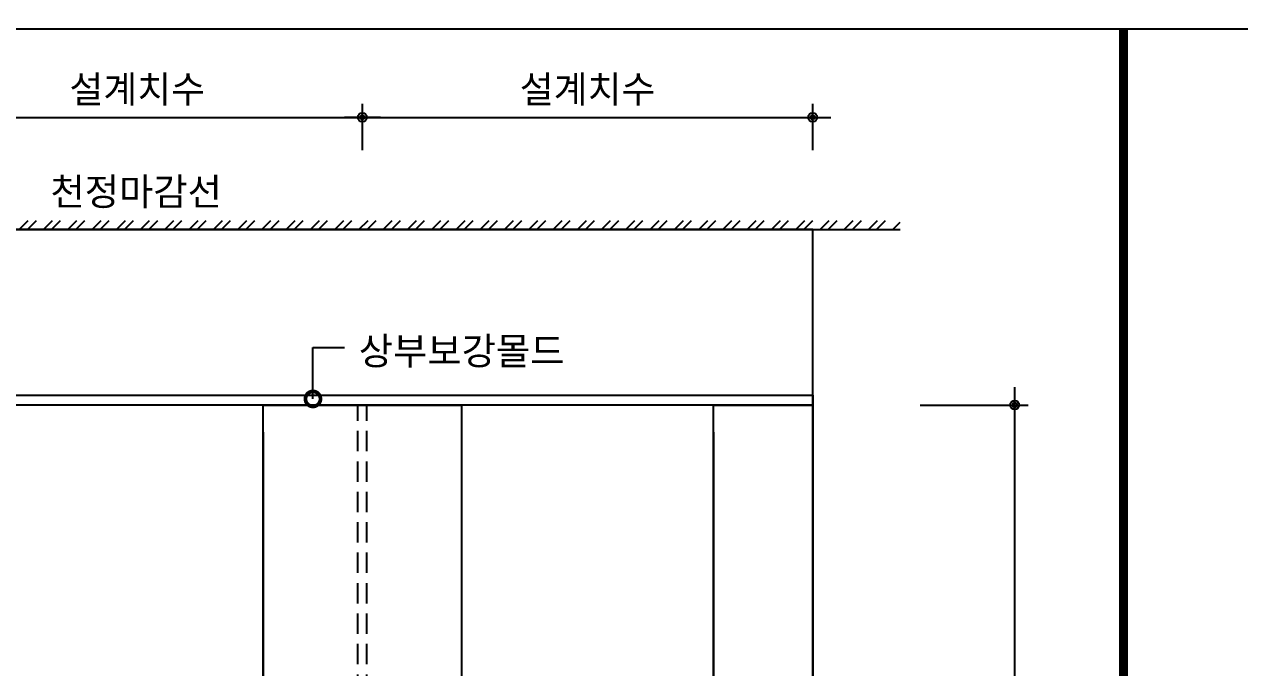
# Model space of a CAD drawing. Extents: x -256 to 8104, y -176 to 5714.
# Drawn here: x 3345 to 4694, y 4830 to 5543 of the extents above; entities that cross this region are included whole.
import ezdxf
from ezdxf.enums import TextEntityAlignment as Align

# ---------------------------------------------------------------- set-up
doc = ezdxf.new("R2010")
doc.units = 0
doc.header["$LTSCALE"] = 30
doc.linetypes.add('HIDDEN', pattern=[0.375, 0.25, -0.125])
doc.layers.get('0').update_dxf_attribs({"linetype": 'CONTINUOUS'})
doc.layers.get('DEFPOINTS').update_dxf_attribs({"linetype": 'CONTINUOUS'})
for name, color, linetype in [('DIM', 7, 'CONTINUOUS'), ('HAT', 8, 'CONTINUOUS'), ('HID', 9, 'HIDDEN'), ('문자', 3, 'CONTINUOUS'), ('부자재', 4, 'CONTINUOUS'), ('치수', 1, 'CONTINUOUS'), ('판넬', 2, 'CONTINUOUS'), ('해치', 8, 'CONTINUOUS')]:
    doc.layers.add(name, color=color, linetype=linetype)
doc.styles.add('돋움', font='malgun.ttf')
doc.dimstyles.new('10', dxfattribs={"dimscale": 10, "dimtxt": 3, "dimasz": 1, "dimexe": 1.5, "dimexo": 2, "dimgap": 1, "dimtad": 1, "dimdec": 0, "dimlunit": 6, "dimtxsty": '돋움', "dimblk": 'DIMDOT', "dimcen": -1, "dimdle": 1.5, "dimclrt": 3, "dimazin": 3, "dimtfac": 1, "dimtdec": 0, "dimtix": 1, "dimtmove": 2, "dimatfit": 3, "dimldrblk": 'DIMDOT', "dimarcsym": 0})

# ---------------------------------------------------------------- blocks, each defined once
blk = doc.blocks.new('DIMDOT')
at = {"linetype": 'Continuous'}
blk.add_line((-2, 0), (2, 0), dxfattribs=at)
for radius in [0.5, 0.25]:
    blk.add_circle((0, 0), radius, dxfattribs=at)
blk = doc.blocks.new('*D315')
at = {"layer": 'DEFPOINTS', "color": 0}
for p in [(122075.8, 5750.3), (121575.8, 5694), (122075.8, 5694)]:
    blk.add_point(p, dxfattribs=at)
at = {"layer": 'DIM', "color": 0, "lineweight": -2, "ltscale": 10}
for p, q in [((121575.8, 5714), (121575.8, 5765.3)), ((122075.8, 5714), (122075.8, 5765.3)), ((121585.8, 5750.3), (122065.8, 5750.3))]:
    blk.add_line(p, q, dxfattribs=at)
at = {"layer": 'DIM', "color": 0, "lineweight": -2, "xscale": 10, "yscale": 10, "zscale": 10, "rotation": 180}
blk.add_blockref('DIMDOT', (121575.8, 5750.3), dxfattribs=at)
at = {"layer": 'DIM', "color": 0, "lineweight": -2, "xscale": 10, "yscale": 10, "zscale": 10}
blk.add_blockref('DIMDOT', (122075.8, 5750.3), dxfattribs=at)
at = {"layer": 'DIM', "color": 3, "insert": (121825.8, 5779.9), "char_height": 30, "attachment_point": 5, "style": '돋움'}
blk.add_mtext('설계치수', dxfattribs=at)
blk = doc.blocks.new('*D316')
at = {"layer": 'DEFPOINTS', "color": 0}
for p in [(122575.8, 5750.3), (122075.8, 5694), (122575.8, 5694)]:
    blk.add_point(p, dxfattribs=at)
at = {"layer": 'DIM', "color": 0, "lineweight": -2, "ltscale": 10}
for p, q in [((122075.8, 5714), (122075.8, 5765.3)), ((122575.8, 5714), (122575.8, 5765.3)), ((122085.8, 5750.3), (122565.8, 5750.3))]:
    blk.add_line(p, q, dxfattribs=at)
at = {"layer": 'DIM', "color": 0, "lineweight": -2, "xscale": 10, "yscale": 10, "zscale": 10, "rotation": 180}
blk.add_blockref('DIMDOT', (122075.8, 5750.3), dxfattribs=at)
at = {"layer": 'DIM', "color": 0, "lineweight": -2, "xscale": 10, "yscale": 10, "zscale": 10}
blk.add_blockref('DIMDOT', (122575.8, 5750.3), dxfattribs=at)
at = {"layer": 'DIM', "color": 3, "insert": (122325.8, 5779.9), "char_height": 30, "attachment_point": 5, "style": '돋움'}
blk.add_mtext('설계치수', dxfattribs=at)
blk = doc.blocks.new('*D334')
at = {"layer": 'DEFPOINTS', "color": 0}
for p in [(122675.2, 5431.1), (122800.1, 5431.1), (122675.2, 4486.1)]:
    blk.add_point(p, dxfattribs=at)
at = {"layer": 'DIM', "color": 0, "lineweight": -2, "ltscale": 10}
for p, q in [((122695.2, 5431.1), (122815.1, 5431.1)), ((122800.1, 4496.1), (122800.1, 5421.1)), ((122695.2, 4486.1), (122815.1, 4486.1))]:
    blk.add_line(p, q, dxfattribs=at)
at = {"layer": 'DIM', "color": 0, "lineweight": -2, "xscale": 10, "yscale": 10, "zscale": 10}
for p, rotation in [((122800.1, 5431.1), 90), ((122800.1, 4486.1), 270)]:
    blk.add_blockref('DIMDOT', p, dxfattribs=dict(at, rotation=rotation))
at = {"layer": 'DIM', "color": 3, "insert": (122772.8, 5056), "char_height": 30, "attachment_point": 5, "rotation": 90, "style": '돋움'}
blk.add_mtext('VAR.', dxfattribs=at)
blk = doc.blocks.new('_DOTSMALL')
at = {"color": 0, "linetype": 'ByBlock', "const_width": 0.5}
blk.add_lwpolyline([(-0.0625, 0, 1), (0.0625, 0, 1)], format="xyb", close=True, dxfattribs=at)
blk = doc.blocks.new('A$C63EC304E')
at = {"layer": '치수', "color": 1, "xscale": 2.5, "yscale": 2.5, "zscale": 2.5, "rotation": 234.3098741996962}
blk.add_blockref('_DOTSMALL', (0.31, 0.31), dxfattribs=at)
blk = doc.blocks.new('A$C2BC9653E')
at = {"layer": '치수', "xscale": 0.3333333333333333, "yscale": 0.3333333333333333, "zscale": 0.3333333333333333}
blk.add_blockref('A$C63EC304E', (0, 0), dxfattribs=at)
blk = doc.blocks.new('A$C7FC71301')
at = {"layer": '치수', "rotation": 180}
blk.add_blockref('A$C2BC9653E', (0.208, 0.208), dxfattribs=at)
blk = doc.blocks.new('A$C4A20372B')
at = {"layer": '치수'}
blk.add_blockref('A$C7FC71301', (0, 0), dxfattribs=at)
blk = doc.blocks.new('A$C566469F5')
at = {"layer": '치수'}
blk.add_blockref('A$C4A20372B', (0, 0), dxfattribs=at)
blk = doc.blocks.new('A$C7E317CD4')
at = {"layer": '해치', "xscale": 2, "yscale": 2, "zscale": 2}
blk.add_blockref('A$C566469F5', (0, 0), dxfattribs=at)
blk = doc.blocks.new('A$C601D7F27')
at = {"layer": '치수'}
blk.add_blockref('A$C7E317CD4', (0, 0), dxfattribs=at)
blk = doc.blocks.new('A$C38802C08')
at = {"layer": '치수'}
blk.add_blockref('A$C601D7F27', (0, 0), dxfattribs=at)
blk = doc.blocks.new('CRAYON_12', base_point=(118355.6, 310.1))
at = {"layer": 'HAT'}
h = blk.add_hatch(dxfattribs=at)
h.set_pattern_fill('ANSI32', color=256, scale=2, style=0)
h.set_pattern_definition([(45, (109739.715, -7.093), (-13.470384, 13.470384), []), (45, (109748.695, -7.093), (-13.470384, 13.470384), [])])
h.paths.add_polyline_path([(120979.1, 5635.9), (122672.7, 5635.9), (122672.7, 5625.9), (120979.1, 5625.9)])
at = {"color": 2}
blk.add_line((120979.1, 5625.9), (122672.7, 5625.9), dxfattribs=at)
blk.add_line((122575.8, 4964.8), (122575.8, 5625.9))
for points in [[(118354.9, 5848.5), (125607.2, 5848.5), (125607.2, 310.2), (118354.9, 310.2)], [(118354.9, 5848.5), (125607.2, 5848.5), (125607.2, 310.2), (118354.9, 310.2)], [(118354.9, 5848.5), (126336.8, 5848.5), (126336.8, 310.2), (118354.9, 310.2)], [(121075.8, 5442.1), (122575.8, 5442.1), (122575.8, 5431.1), (121075.8, 5431.1)]]:
    blk.add_lwpolyline(points, close=True, dxfattribs=at)
at = {"color": 8, "const_width": 10}
blk.add_lwpolyline([(122920.7, 3079.4), (122920.7, 5848.5)], dxfattribs=at)
at = {"layer": 'HID', "ltscale": 3}
for p, q in [((122070.8, 4536.1), (122070.8, 5431.1)), ((122080.8, 4536.1), (122080.8, 5431.1))]:
    blk.add_line(p, q, dxfattribs=at)
at = {"layer": '부자재', "color": 3}
blk.add_line((122575.8, 5625.9), (121075.8, 5625.9), dxfattribs=at)
blk.add_line((122575.8, 5625.9), (121075.8, 5625.9), dxfattribs=at)
at = {"layer": '치수'}
for p, q in [((122020.9, 5438.1), (122020.9, 5494.8)), ((122020.9, 5494.8), (122056, 5494.8))]:
    blk.add_line(p, q, dxfattribs=at)
at = {"layer": '판넬'}
for p, q in [((121965.8, 5401.1), (121965.8, 5388.7)), ((122185.8, 5401.1), (122185.8, 4536.1)), ((122465.8, 5401.1), (122465.8, 5388.7)), ((121965.8, 5388.7), (121965.8, 4579.2)), ((122465.8, 5388.7), (122465.8, 4579.2))]:
    blk.add_line(p, q, dxfattribs=at)
for points in [[(121965.8, 5431.1), (122185.8, 5431.1), (122185.8, 4536.1), (121965.8, 4536.1)], [(122575.8, 4536.1), (122465.8, 4536.1), (122465.8, 5431.1), (122575.8, 5431.1)]]:
    blk.add_lwpolyline(points, close=True, dxfattribs=at)
at = {"layer": '해치', "xscale": -20, "yscale": 20, "zscale": 20, "rotation": 180}
blk.add_blockref('A$C38802C08', (122016.7, 5442.1), dxfattribs=at)
at = {"layer": '문자', "style": '돋움'}
for s, p in [('천정마감선', (121824.6, 5668.2)), ('상부보강몰드', (122186, 5491.4))]:
    blk.add_text(s, height=30.34, dxfattribs=at).set_placement(p, align=Align.MIDDLE)
at = {"layer": 'DIM', "ltscale": 10}
for base, p1, p2, picture, middle in [((122075.8, 5750.3), (121575.8, 5694), (122075.8, 5694), '*D315', (121825.8, 5779.9)), ((122575.8, 5750.3), (122075.8, 5694), (122575.8, 5694), '*D316', (122325.8, 5779.9))]:
    dim = blk.add_linear_dim(base=base, p1=p1, p2=p2, text='설계치수', dimstyle='10', override={"dimtxsty": '돋움'}, dxfattribs=at)
    dim.commit()
    dim.dimension.update_dxf_attribs({"geometry": picture, "text_midpoint": middle})
dim = blk.add_linear_dim(base=(122800.1, 5431.1), p1=(122675.2, 4486.1), p2=(122675.2, 5431.1), angle=90, text='VAR.', dimstyle='10', dxfattribs=at)
dim.commit()
dim.dimension.update_dxf_attribs({"geometry": '*D334', "text_midpoint": (122772.8, 5056), "dimtype": 160})

msp = doc.modelspace()

# ---------------------------------------------------------------- block references
msp.add_blockref('CRAYON_12', (0, 0))

doc.saveas('drawing.dxf')
